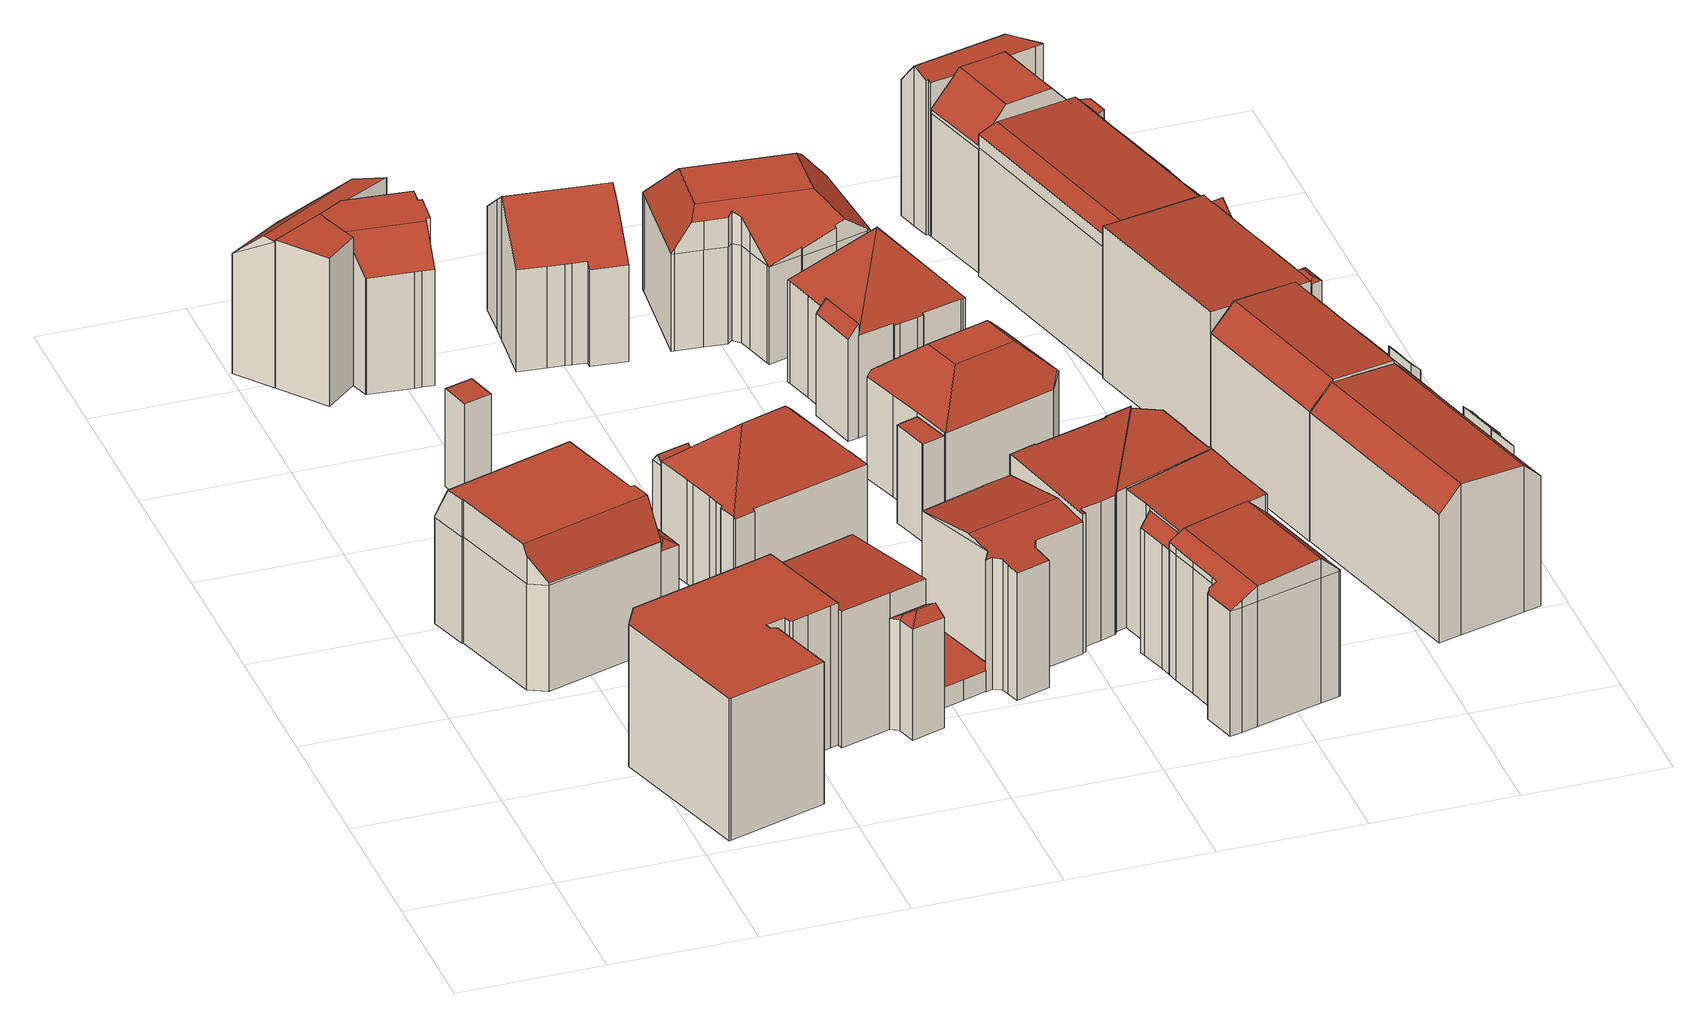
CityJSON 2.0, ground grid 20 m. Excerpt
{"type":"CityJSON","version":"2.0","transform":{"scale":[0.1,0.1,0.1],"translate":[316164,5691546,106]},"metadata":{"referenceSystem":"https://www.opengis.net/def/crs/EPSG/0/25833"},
"CityObjects":{
"building1":{"type":"Building","attributes":{"Dachtyp_tdc":"tdcFreeFormRoof","Gemeindeschluessel":14713000,"Dachneigung":0,"QualitaetDacherkennung":49,"Geometrietyp2DReferenz":"3000","function":"31001_9998","roofType":"5000","measuredHeight":21.11},"geometry":[{"type":"MultiSurface","lod":"2","boundaries":[[[0,1,2,3]],[[1,4,5,2]],[[4,6,7,5]],[[6,8,9,7]],[[8,10,11,9]],[[10,12,13,11]],[[12,14,15,13]],[[14,16,17,15]],[[16,18,19,17]],[[18,20,21,19]],[[20,22,23,21]],[[22,24,25,23]],[[24,26,27,25]],[[26,28,29,27]],[[28,30,31,29]],[[30,32,33,31]],[[32,0,3,33]],[[34,35,6,4,1,0,36,37,38,39,40,41]],[[42,43,44,45,46]],[[47,48,41,40,49,50,44,43]],[[20,45,44,50,22]],[[22,50,49,24]],[[24,49,40,39,26]],[[12,48,47,14]],[[14,47,43,42,16]],[[10,34,41,48,12]],[[16,42,46,18]],[[18,46,45,20]],[[26,39,38,28]],[[28,38,37,30]],[[30,37,36,32]],[[32,36,0]],[[6,35,8]],[[8,35,34,10]],[[3,2,5,7,9,11,13,15,17,19,21,23,25,27,29,31,33]]],"semantics":{"surfaces":[{"type":"WallSurface"},{"type":"RoofSurface"},{"type":"GroundSurface"}],"values":[0,0,0,0,0,0,0,0,0,0,0,0,0,0,0,0,0,1,1,1,0,0,0,0,0,0,0,0,0,0,0,0,0,0,2]}}]},
"building2":{"type":"Building","attributes":{"Dachtyp_tdc":"tdcPolyFlatRoof","Gemeindeschluessel":14713000,"Dachneigung":0,"QualitaetDacherkennung":51,"Geometrietyp2DReferenz":"3000","function":"31001_9998","roofType":"1000","measuredHeight":20.89},"geometry":[{"type":"MultiSurface","lod":"2","boundaries":[[[51,52,53,54]],[[52,55,56,53]],[[55,57,58,56]],[[57,59,60,58]],[[59,61,62,60]],[[61,63,64,62]],[[63,65,66,64]],[[65,67,68,66]],[[67,69,70,68]],[[69,71,72,70]],[[71,73,74,72]],[[73,75,76,74]],[[75,77,78,76]],[[77,79,80,78]],[[79,81,82,80]],[[81,51,54,82]],[[81,79,77,75,73,71,69,67,65,63,61,59,57,55,52,51]],[[54,53,56,58,60,62,64,66,68,70,72,74,76,78,80,82]]],"semantics":{"surfaces":[{"type":"WallSurface"},{"type":"RoofSurface"},{"type":"GroundSurface"}],"values":[0,0,0,0,0,0,0,0,0,0,0,0,0,0,0,0,1,2]}}]},
"building3":{"type":"Building","attributes":{"Dachtyp_tdc":"tdcFreeFormRoof","Gemeindeschluessel":14713000,"Dachneigung":30.5,"QualitaetDacherkennung":38,"Geometrietyp2DReferenz":"3000","function":"31001_9998","roofType":"5000","measuredHeight":15.02},"geometry":[{"type":"MultiSurface","lod":"2","boundaries":[[[83,84,15,17]],[[84,85,86,15]],[[85,87,88,86]],[[87,89,90,88]],[[89,83,17,90]],[[91,92,89,87]],[[93,91,87,85]],[[93,85,84]],[[92,91,93,84,83]],[[92,83,89]],[[17,15,86,88,90]]],"semantics":{"surfaces":[{"type":"WallSurface"},{"type":"RoofSurface"},{"type":"GroundSurface"}],"values":[0,0,0,0,0,1,1,1,1,1,2]}}]},
"building4":{"type":"Building","attributes":{"Dachtyp_tdc":"tdcPolyFlatRoof","Gemeindeschluessel":14713000,"Dachneigung":0,"QualitaetDacherkennung":54,"Geometrietyp2DReferenz":"3000","function":"31001_9998","roofType":"1000","measuredHeight":14.39},"geometry":[{"type":"MultiSurface","lod":"2","boundaries":[[[94,95,96,97]],[[95,98,99,96]],[[98,100,101,99]],[[100,94,97,101]],[[100,98,95,94]],[[97,96,99,101]]],"semantics":{"surfaces":[{"type":"WallSurface"},{"type":"RoofSurface"},{"type":"GroundSurface"}],"values":[0,0,0,0,1,2]}}]},
"building5":{"type":"Building","attributes":{"Gemeindeschluessel":14713000,"Geometrietyp2DReferenz":"3000","function":"31001_9998","roofType":"9999"},"children":["building5-1","building5-2","building5-3"]},
"building5-1":{"type":"BuildingPart","attributes":{"Dachtyp_tdc":"tdcPolyFlatRoof","Dachneigung":0,"QualitaetDacherkennung":74,"Geometrietyp2DReferenz":"3000","roofType":"1000","measuredHeight":21.77},"parents":["building5"],"geometry":[{"type":"MultiSurface","lod":"2","boundaries":[[[102,103,104,105,106]],[[107,102,106,108,109]],[[107,110,111,103,102]],[[106,105,112,113,108]],[[114,104,103,111]],[[112,105,104,114]],[[109,115,110,107]],[[109,108,113,115]],[[113,112,114,111,110,115]]],"semantics":{"surfaces":[{"type":"WallSurface"},{"type":"RoofSurface"},{"type":"GroundSurface"},{"type":"ClosureSurface"}],"values":[0,0,1,2,0,3,0,3,3]}}]},
"building5-2":{"type":"BuildingPart","attributes":{"Dachtyp_tdc":"tdcFreeFormRoof","Dachneigung":1.33,"QualitaetDacherkennung":40,"Geometrietyp2DReferenz":"3000","roofType":"5000","measuredHeight":21.85},"parents":["building5"],"geometry":[{"type":"MultiSurface","lod":"2","boundaries":[[[116,117,118,119]],[[117,120,121,118]],[[120,122,123,121]],[[122,124,125,123]],[[124,126,127,125]],[[126,128,129,127]],[[128,130,131,129]],[[130,132,133,131]],[[115,109,134,135,136,137,138,139]],[[126,124,122,120,117,116,140,141]],[[141,111,110,115,139,142,132,130,128,126]],[[133,143,144,145,146,147,148,149,108,113,112,150,119,118,121,123,125,127,129,131]],[[132,142,143,133]],[[142,139,144,143]],[[139,138,145,144]],[[138,137,146,145]],[[137,136,147,146]],[[136,135,148,147]],[[135,134,149,148]],[[134,109,108,149]],[[113,108,109,115]],[[113,115,110,111,114,112]],[[151,114,111,141]],[[150,112,114,151]],[[140,151,141]],[[150,151,140,116,119]]],"semantics":{"surfaces":[{"type":"WallSurface"},{"type":"RoofSurface"},{"type":"GroundSurface"},{"type":"ClosureSurface"}],"values":[0,0,0,0,0,0,0,0,1,1,1,2,0,0,0,0,0,0,0,0,3,3,0,3,0,3]}}]},
"building5-3":{"type":"BuildingPart","attributes":{"Dachtyp_tdc":"tdcGableRoof","Dachneigung":41.42,"QualitaetDacherkennung":28,"Geometrietyp2DReferenz":"3000","roofType":"3100","measuredHeight":21.8},"parents":["building5"],"geometry":[{"type":"MultiSurface","lod":"2","boundaries":[[[152,153,154,155]],[[153,156,116,119,154]],[[104,152,155,105]],[[156,153,157]],[[152,104,158]],[[153,152,158,157]],[[104,114,151,140,156,157,158]],[[155,154,119,150,112,105]],[[140,116,156]],[[105,112,114,104]],[[112,150,151,114]],[[150,119,116,140,151]]],"semantics":{"surfaces":[{"type":"WallSurface"},{"type":"RoofSurface"},{"type":"GroundSurface"},{"type":"ClosureSurface"}],"values":[0,0,0,0,0,1,1,2,0,3,3,3]}}]},
"building6":{"type":"Building","attributes":{"Dachtyp_tdc":"tdcFreeFormRoof","Gemeindeschluessel":14713000,"Dachneigung":50.3,"QualitaetDacherkennung":10,"Geometrietyp2DReferenz":"3000","function":"31001_9998","roofType":"5000","measuredHeight":15.39},"geometry":[{"type":"MultiSurface","lod":"2","boundaries":[[[159,160,161,162]],[[160,163,164,161]],[[163,165,166,164]],[[165,167,168,166]],[[167,159,162,168]],[[169,165,163]],[[165,169,167]],[[170,169,163,160]],[[170,160,159]],[[169,170,159,167]],[[162,161,164,166,168]]],"semantics":{"surfaces":[{"type":"WallSurface"},{"type":"RoofSurface"},{"type":"GroundSurface"}],"values":[0,0,0,0,0,0,0,1,0,1,2]}}]},
"building7":{"type":"Building","attributes":{"Gemeindeschluessel":14713000,"Geometrietyp2DReferenz":"3000","function":"31001_9998","roofType":"9999"},"children":["building7-1","building7-2","building7-3"]},
"building7-1":{"type":"BuildingPart","attributes":{"Dachtyp_tdc":"tdcFreeFormRoof","Dachneigung":33,"QualitaetDacherkennung":5,"Geometrietyp2DReferenz":"3000","roofType":"5000","measuredHeight":17.46},"parents":["building7"],"geometry":[{"type":"MultiSurface","lod":"2","boundaries":[[[171,172,173,174]],[[172,175,176,173]],[[175,177,178,176]],[[179,180,181,182,177]],[[179,177,175]],[[180,179,175,172]],[[181,180,172,171]],[[181,171,182]],[[174,173,176,178,183,184]],[[183,178,177,182,185]],[[174,184,186,185,182,171]],[[184,183,185,186]]],"semantics":{"surfaces":[{"type":"WallSurface"},{"type":"RoofSurface"},{"type":"GroundSurface"},{"type":"ClosureSurface"}],"values":[0,0,0,1,1,1,1,0,2,3,0,3]}}]},
"building7-2":{"type":"BuildingPart","attributes":{"Dachtyp_tdc":"tdcPolyFlatRoof","Dachneigung":0,"QualitaetDacherkennung":0,"Geometrietyp2DReferenz":"3000","roofType":"9999","measuredHeight":3.04},"parents":["building7"],"geometry":[{"type":"MultiSurface","lod":"2","boundaries":[[[187,188,189,185,186,190,191,192]],[[191,190,193,194]],[[192,191,194,195]],[[190,186,184,193]],[[189,188,196,197]],[[188,187,198,196]],[[187,192,195,198]],[[195,194,193,184,183,197,196,198]],[[183,184,186,185]],[[197,183,185,189]]],"semantics":{"surfaces":[{"type":"RoofSurface"},{"type":"WallSurface"},{"type":"GroundSurface"},{"type":"ClosureSurface"}],"values":[0,1,1,1,1,1,1,2,3,3]}}]},
"building7-3":{"type":"BuildingPart","attributes":{"Dachtyp_tdc":"tdcPolyFlatRoof","Dachneigung":3.9,"QualitaetDacherkennung":51,"Geometrietyp2DReferenz":"3000","roofType":"2100","measuredHeight":20.06},"parents":["building7"],"geometry":[{"type":"MultiSurface","lod":"2","boundaries":[[[199,200,201,178,177]],[[200,202,62,201]],[[202,203,60,62]],[[203,204,189,197,60]],[[203,202,200,199,205,204]],[[197,183,178,201,62,60]],[[185,189,204,205,182]],[[197,189,185,183]],[[199,177,182,205]],[[177,178,183,185,182]]],"semantics":{"surfaces":[{"type":"WallSurface"},{"type":"RoofSurface"},{"type":"GroundSurface"},{"type":"ClosureSurface"}],"values":[0,0,0,0,1,2,0,3,0,3]}}]},
"building8":{"type":"Building","attributes":{"Dachtyp_tdc":"tdcHipRoof","Gemeindeschluessel":14713000,"Dachneigung":42.54,"QualitaetDacherkennung":48,"Geometrietyp2DReferenz":"3000","function":"31001_9998","roofType":"3200","measuredHeight":22.14},"geometry":[{"type":"MultiSurface","lod":"2","boundaries":[[[206,207,208,209]],[[207,210,211,208]],[[210,212,213,211]],[[212,214,215,213]],[[214,216,217,215]],[[216,218,219,217]],[[218,220,221,219]],[[220,222,223,221]],[[222,224,225,223]],[[224,226,227,225]],[[226,228,229,227]],[[228,230,231,229]],[[230,232,233,231]],[[232,234,235,233]],[[234,236,237,235]],[[236,238,239,237]],[[238,240,241,239]],[[240,242,243,241]],[[242,244,245,243]],[[244,246,247,245]],[[246,248,249,247]],[[248,250,251,249]],[[250,252,253,251]],[[252,254,255,253]],[[254,256,257,255]],[[256,206,209,257]],[[252,250,248,246,244,242,240,238,236,234,232,230,258]],[[222,220,218,216,214,212,210,207,259]],[[230,228,226,224,222,259,258]],[[207,206,256,254,252,258,259]],[[209,208,211,213,215,217,219,221,223,225,227,229,231,233,235,237,239,241,243,245,247,249,251,253,255,257]]],"semantics":{"surfaces":[{"type":"WallSurface"},{"type":"RoofSurface"},{"type":"GroundSurface"}],"values":[0,0,0,0,0,0,0,0,0,0,0,0,0,0,0,0,0,0,0,0,0,0,0,0,0,0,1,1,1,1,2]}}]},
"building9":{"type":"Building","attributes":{"Dachtyp_tdc":"tdcGableRoof","Gemeindeschluessel":14713000,"Dachneigung":38.92,"QualitaetDacherkennung":47,"Geometrietyp2DReferenz":"3000","function":"31001_9998","roofType":"3100","measuredHeight":21.11},"geometry":[{"type":"MultiSurface","lod":"2","boundaries":[[[260,261,262,263]],[[261,264,265,262]],[[264,266,267,265]],[[266,268,269,267]],[[268,270,271,269]],[[270,272,273,271]],[[272,274,275,273]],[[274,276,277,275]],[[276,278,279,277]],[[278,280,281,279]],[[280,282,283,281]],[[282,284,285,283]],[[284,286,287,285]],[[286,288,289,287]],[[288,260,263,289]],[[284,282,280,278,276,274]],[[274,272,270,268,266,264,261,260,288,286,284]],[[263,262,265,267,269,271,273,275,277,279,281,283,285,287,289]]],"semantics":{"surfaces":[{"type":"WallSurface"},{"type":"RoofSurface"},{"type":"GroundSurface"}],"values":[0,0,0,0,0,0,0,0,0,0,0,0,0,0,0,1,1,2]}}]},
"building10":{"type":"Building","attributes":{"Dachtyp_tdc":"tdcFreeFormRoof","Gemeindeschluessel":14713000,"Dachneigung":10.23,"QualitaetDacherkennung":32,"Geometrietyp2DReferenz":"3000","function":"31001_9998","roofType":"5000","measuredHeight":20.27},"geometry":[{"type":"MultiSurface","lod":"2","boundaries":[[[290,291,292,293]],[[291,294,295,292]],[[294,296,297,295]],[[296,298,299,297]],[[298,300,301,299]],[[300,302,303,301]],[[302,304,305,303]],[[304,306,307,305]],[[306,308,309,307]],[[308,310,311,309]],[[310,312,313,311]],[[312,314,315,313]],[[314,316,317,315]],[[316,318,319,317]],[[318,290,293,319]],[[312,310,308,306,304,302,300,298,320,321,316,314]],[[294,291,290,318,321,320,296]],[[298,296,320]],[[318,316,321]],[[293,292,295,297,299,301,303,305,307,309,311,313,315,317,319]]],"semantics":{"surfaces":[{"type":"WallSurface"},{"type":"RoofSurface"},{"type":"GroundSurface"}],"values":[0,0,0,0,0,0,0,0,0,0,0,0,0,0,0,1,1,0,0,2]}}]},
"building11":{"type":"Building","attributes":{"Dachtyp_tdc":"tdcPolyFlatRoof","Gemeindeschluessel":14713000,"Dachneigung":0,"QualitaetDacherkennung":0,"Geometrietyp2DReferenz":"3000","BezugspunktDach":"2000","function":"31001_9998","measuredHeight":3},"geometry":[{"type":"MultiSurface","lod":"2","boundaries":[[[322,323,324,325]],[[325,324,326,327]],[[324,323,328,326]],[[323,322,329,328]],[[322,325,327,329]],[[327,326,328,329]]],"semantics":{"surfaces":[{"type":"RoofSurface"},{"type":"WallSurface"},{"type":"GroundSurface"}],"values":[0,1,1,1,1,2]}}]},
"building12":{"type":"Building","attributes":{"Dachtyp_tdc":"tdcPolyFlatRoof","Gemeindeschluessel":14713000,"Dachneigung":0,"QualitaetDacherkennung":35,"Geometrietyp2DReferenz":"3000","function":"31001_9998","roofType":"1000","measuredHeight":14.34},"geometry":[{"type":"MultiSurface","lod":"2","boundaries":[[[330,331,332,333]],[[331,334,335,332]],[[334,336,337,335]],[[336,338,339,337]],[[338,340,341,339]],[[340,342,343,341]],[[342,330,333,343]],[[342,340,338,336,334,331,330]],[[333,332,335,337,339,341,343]]],"semantics":{"surfaces":[{"type":"WallSurface"},{"type":"RoofSurface"},{"type":"GroundSurface"}],"values":[0,0,0,0,0,0,0,1,2]}}]},
"building13":{"type":"Building","attributes":{"Gemeindeschluessel":14713000,"Geometrietyp2DReferenz":"3000","function":"31001_9998","roofType":"9999"},"children":["building13-1","building13-2","building13-3","building13-4"]},
"building13-1":{"type":"BuildingPart","attributes":{"Dachtyp_tdc":"tdcPolyFlatRoof","Dachneigung":41.47,"QualitaetDacherkennung":37,"Geometrietyp2DReferenz":"3000","roofType":"2100","measuredHeight":19.89},"parents":["building13"],"geometry":[{"type":"MultiSurface","lod":"2","boundaries":[[[344,345,346,347]],[[345,348,349,346]],[[350,351,352,353]],[[351,354,355,352]],[[354,356,357,355]],[[356,358,359,357]],[[358,344,347,359]],[[358,356,354,351,350,348,345,344]],[[347,346,349,353,352,355,357,359]],[[353,349,348,350]]],"semantics":{"surfaces":[{"type":"WallSurface"},{"type":"RoofSurface"},{"type":"GroundSurface"},{"type":"ClosureSurface"}],"values":[0,0,0,0,0,0,0,1,2,3]}}]},
"building13-2":{"type":"BuildingPart","attributes":{"Dachtyp_tdc":"tdcPolyFlatRoof","Dachneigung":3.54,"QualitaetDacherkennung":50,"Geometrietyp2DReferenz":"3000","roofType":"2100","measuredHeight":21.37},"parents":["building13"],"geometry":[{"type":"MultiSurface","lod":"2","boundaries":[[[360,361,362,363,364]],[[365,366,367,368]],[[366,369,370,367]],[[369,371,372,370]],[[371,373,374,372]],[[373,375,376,374]],[[375,377,378,376]],[[377,379,380,378]],[[379,381,382,380]],[[381,383,384,382]],[[383,385,386,384]],[[385,387,388,386]],[[387,360,364,388]],[[387,385,383,381,379,377,375,373,371,369,366,365,361,360]],[[364,363,368,367,370,372,374,376,378,380,382,384,386,388]],[[365,362,361]],[[365,368,363,362]]],"semantics":{"surfaces":[{"type":"WallSurface"},{"type":"RoofSurface"},{"type":"GroundSurface"},{"type":"ClosureSurface"}],"values":[0,0,0,0,0,0,0,0,0,0,0,0,0,1,2,0,3]}}]},
"building13-3":{"type":"BuildingPart","attributes":{"Dachtyp_tdc":"tdcPolyFlatRoof","Dachneigung":2.89,"QualitaetDacherkennung":57,"Geometrietyp2DReferenz":"3000","roofType":"2100","measuredHeight":21.26},"parents":["building13"],"geometry":[{"type":"MultiSurface","lod":"2","boundaries":[[[389,365,368,390,391]],[[362,392,393,363]],[[392,394,395,393]],[[394,396,397,395]],[[396,398,399,397]],[[398,400,401,399]],[[400,402,403,401]],[[402,400,398,396,394,392,362,365,389]],[[390,368,363,393,395,397,399,401,403]],[[363,368,365,362]],[[389,391,402]],[[391,390,403,402]]],"semantics":{"surfaces":[{"type":"WallSurface"},{"type":"RoofSurface"},{"type":"GroundSurface"},{"type":"ClosureSurface"}],"values":[0,0,0,0,0,0,0,1,2,3,0,3]}}]},
"building13-4":{"type":"BuildingPart","attributes":{"Dachtyp_tdc":"tdcPolyFlatRoof","Dachneigung":3.85,"QualitaetDacherkennung":69,"Geometrietyp2DReferenz":"3000","roofType":"2100","measuredHeight":21.27},"parents":["building13"],"geometry":[{"type":"MultiSurface","lod":"2","boundaries":[[[404,405,406,349,348]],[[405,391,390,406]],[[407,408,403,402]],[[407,409,410,408]],[[409,411,412,410]],[[411,413,414,412]],[[413,415,350,353,414]],[[415,413,411,409,407,402,391,405,404]],[[349,406,390,403,408,410,412,414,353]],[[403,390,391,402]],[[404,348,350,415]],[[348,349,353,350]]],"semantics":{"surfaces":[{"type":"WallSurface"},{"type":"RoofSurface"},{"type":"GroundSurface"},{"type":"ClosureSurface"}],"values":[0,0,0,0,0,0,0,1,2,3,0,3]}}]},
"building14":{"type":"Building","attributes":{"Dachtyp_tdc":"tdcFreeFormRoof","Gemeindeschluessel":14713000,"Dachneigung":41.48,"QualitaetDacherkennung":52,"Geometrietyp2DReferenz":"3000","function":"31001_9998","roofType":"5000","measuredHeight":20.62},"geometry":[{"type":"MultiSurface","lod":"2","boundaries":[[[416,417,339,341]],[[417,418,419,339]],[[418,420,421,419]],[[420,422,423,421]],[[422,424,425,423]],[[424,426,427,425]],[[426,428,429,427]],[[428,430,431,429]],[[430,432,433,431]],[[432,434,435,433]],[[434,436,437,435]],[[436,438,439,437]],[[438,440,441,439]],[[440,442,443,441]],[[442,416,341,443]],[[444,445,446,447,420,418,417,416]],[[448,449,434,432,430,428,426,424,422,447,446]],[[450,438,436,449,448,451]],[[440,450,451,445,444,442]],[[445,451,448,446]],[[422,420,447]],[[436,434,449]],[[416,442,444]],[[440,438,450]],[[341,339,419,421,423,425,427,429,431,433,435,437,439,441,443]]],"semantics":{"surfaces":[{"type":"WallSurface"},{"type":"RoofSurface"},{"type":"GroundSurface"}],"values":[0,0,0,0,0,0,0,0,0,0,0,0,0,0,0,1,1,1,1,1,0,0,0,0,2]}}]},
"building15":{"type":"Building","attributes":{"Dachtyp_tdc":"tdcFreeFormRoof","Gemeindeschluessel":14713000,"Dachneigung":0.091,"QualitaetDacherkennung":35,"Geometrietyp2DReferenz":"3000","function":"31001_9998","roofType":"5000","measuredHeight":19.95},"geometry":[{"type":"MultiSurface","lod":"2","boundaries":[[[452,453,454,455]],[[453,456,457,454]],[[456,458,459,457]],[[458,460,461,459]],[[460,462,463,461]],[[462,464,465,463]],[[464,466,467,465]],[[466,468,469,467]],[[468,470,471,469]],[[472,473,474,475,476,477,478,479]],[[480,481,482,483,484,485,479,478,486]],[[464,487,488,489,480,486,490,491,492]],[[493,494,495,496,497,498,499,500,501,502,491,490,477,476,503]],[[490,486,478,477]],[[504,503,476,475,505]],[[506,493,503,504]],[[468,502,501,470]],[[466,492,491,502,468]],[[470,501,500,507]],[[507,500,499,508]],[[508,499,498]],[[498,497,509]],[[509,497,496,510]],[[510,496,495,511]],[[511,495,494,512]],[[512,494,493,506]],[[464,492,466]],[[458,489,488,460]],[[456,481,480,489,458]],[[460,488,487,462]],[[462,487,464]],[[472,479,485]],[[484,483,452]],[[452,483,482,453]],[[453,482,481,456]],[[505,475,474]],[[471,513,514,515,516,517,518,519,520,521,522,523,524,525,526,527,455,454,457,459,461,463,465,467,469]],[[470,507,513,471]],[[507,508,514,513]],[[508,498,515,514]],[[498,509,516,515]],[[509,510,517,516]],[[510,511,518,517]],[[511,512,519,518]],[[512,506,520,519]],[[506,504,521,520]],[[504,505,522,521]],[[505,474,523,522]],[[474,473,524,523]],[[473,472,525,524]],[[472,485,526,525]],[[485,484,527,526]],[[484,452,455,527]]],"semantics":{"surfaces":[{"type":"WallSurface"},{"type":"RoofSurface"},{"type":"GroundSurface"}],"values":[0,0,0,0,0,0,0,0,0,1,1,1,1,1,0,0,0,0,0,0,0,0,0,0,0,0,0,0,0,0,0,0,0,0,0,0,2,0,0,0,0,0,0,0,0,0,0,0,0,0,0,0,0]}}]},
"building16":{"type":"Building","attributes":{"Dachtyp_tdc":"tdcFreeFormRoof","Gemeindeschluessel":14713000,"Dachneigung":3.73,"QualitaetDacherkennung":70,"Geometrietyp2DReferenz":"3000","function":"31001_9998","roofType":"5000","measuredHeight":21.32},"geometry":[{"type":"MultiSurface","lod":"2","boundaries":[[[528,529,530,531]],[[529,532,533,530]],[[532,534,535,533]],[[534,536,537,535]],[[536,538,539,537]],[[538,540,352,539]],[[540,541,414,352]],[[541,542,412,414]],[[542,543,544,412]],[[543,545,546,544]],[[545,547,548,546]],[[547,549,550,548]],[[549,551,552,550]],[[551,553,554,552]],[[553,555,556,554]],[[555,557,558,556]],[[557,559,560,558]],[[559,528,531,560]],[[561,562,563,564,565,566,567,568,569,570,571,572]],[[573,545,574,575,576,577,578,579]],[[577,567,566,578]],[[547,573,579,549]],[[549,579,578,551]],[[551,578,566,553]],[[541,576,575,542]],[[540,568,567,577,576,541]],[[542,575,574,543]],[[543,574,545]],[[545,573,547]],[[529,561,572,532]],[[532,572,571,534]],[[534,571,570,536]],[[536,570,569,538]],[[538,569,568,540]],[[553,566,565,555]],[[555,565,564,557]],[[557,564,563,559]],[[559,563,562,528]],[[528,562,561,529]],[[531,530,533,535,537,539,352,414,412,544,546,548,550,552,554,556,558,560]]],"semantics":{"surfaces":[{"type":"WallSurface"},{"type":"RoofSurface"},{"type":"GroundSurface"}],"values":[0,0,0,0,0,0,0,0,0,0,0,0,0,0,0,0,0,0,1,1,1,0,0,0,0,0,0,0,0,0,0,0,0,0,0,0,0,0,0,2]}}]},
"building17":{"type":"Building","attributes":{"Gemeindeschluessel":14713000,"Geometrietyp2DReferenz":"3000","function":"31001_9998","roofType":"9999"},"children":["building17-1","building17-2"]},
"building17-1":{"type":"BuildingPart","attributes":{"Dachtyp_tdc":"tdcTentRoof","Dachneigung":49.31,"QualitaetDacherkennung":43,"Geometrietyp2DReferenz":"3000","roofType":"4000","measuredHeight":24.02},"parents":["building17"],"geometry":[{"type":"MultiSurface","lod":"2","boundaries":[[[580,581,582,583]],[[581,584,585,582]],[[584,586,587,585]],[[586,588,589,587]],[[588,590,591,589]],[[590,592,593,591]],[[594,595,596,597]],[[595,598,599,596]],[[598,600,601,599]],[[600,602,603,601]],[[602,604,605,603]],[[604,606,607,605]],[[606,608,609,607]],[[608,610,611,609]],[[592,590,588,586,584,581,580,612,613,610,614]],[[600,598,595,594,592,614]],[[604,602,600,614]],[[610,608,606,604,614]],[[611,615,616,583,582,585,587,589,591,593,597,596,599,601,603,605,607,609]],[[610,613,615,611]],[[613,612,616,615]],[[612,580,583,616]],[[594,597,593,592]]],"semantics":{"surfaces":[{"type":"WallSurface"},{"type":"RoofSurface"},{"type":"GroundSurface"},{"type":"ClosureSurface"}],"values":[0,0,0,0,0,0,0,0,0,0,0,0,0,0,1,1,1,1,2,0,0,0,3]}}]},
"building17-2":{"type":"BuildingPart","attributes":{"Dachtyp_tdc":"tdcPolyFlatRoof","Dachneigung":49.33,"QualitaetDacherkennung":39,"Geometrietyp2DReferenz":"3000","roofType":"2100","measuredHeight":16.79},"parents":["building17"],"geometry":[{"type":"MultiSurface","lod":"2","boundaries":[[[617,618,619,593]],[[618,620,621,619]],[[620,622,594,597,621]],[[620,618,617,622]],[[597,593,619,621]],[[593,592,594,622,617]],[[593,597,594,592]]],"semantics":{"surfaces":[{"type":"WallSurface"},{"type":"RoofSurface"},{"type":"GroundSurface"},{"type":"ClosureSurface"}],"values":[0,0,0,1,2,0,3]}}]},
"building18":{"type":"Building","attributes":{"Gemeindeschluessel":14713000,"Geometrietyp2DReferenz":"3000","function":"31001_9998","roofType":"9999"},"children":["building18-1","building18-2"]},
"building18-1":{"type":"BuildingPart","attributes":{"Dachtyp_tdc":"tdcPolyFlatRoof","Dachneigung":43.41,"QualitaetDacherkennung":53,"Geometrietyp2DReferenz":"3000","roofType":"2100","measuredHeight":20.4},"parents":["building18"],"geometry":[{"type":"MultiSurface","lod":"2","boundaries":[[[623,624,625,626,627]],[[624,628,629,625]],[[628,630,631,629]],[[630,632,633,631]],[[632,634,635,633]],[[634,636,637,635]],[[636,638,639,637]],[[638,640,639]],[[636,634,632,630,628,624,623,641,638]],[[626,625,629,631,633,635,637,639]],[[641,627,640,638]],[[627,626,639,640]],[[623,627,641]]],"semantics":{"surfaces":[{"type":"WallSurface"},{"type":"RoofSurface"},{"type":"GroundSurface"},{"type":"ClosureSurface"}],"values":[0,0,0,0,0,0,0,0,1,2,0,3,0]}}]},
"building18-2":{"type":"BuildingPart","attributes":{"Dachtyp_tdc":"tdcCutGableRoof","Dachneigung":3.77,"QualitaetDacherkennung":68,"Geometrietyp2DReferenz":"3000","roofType":"9999","measuredHeight":22.19},"parents":["building18"],"geometry":[{"type":"MultiSurface","lod":"2","boundaries":[[[642,643,644,645]],[[643,646,647,644]],[[646,627,626,647]],[[640,648,649,639]],[[648,650,651,649]],[[650,652,653,651]],[[652,654,655,653]],[[654,656,657,655]],[[656,658,659,657]],[[658,660,661,659]],[[660,662,663,661]],[[662,642,645,663]],[[652,650,648,640,627,646,643,642,662]],[[660,658,656,654]],[[662,660,654,652]],[[645,644,647,626,639,649,651,653,655,657,659,661,663]],[[640,639,626,627]]],"semantics":{"surfaces":[{"type":"WallSurface"},{"type":"RoofSurface"},{"type":"GroundSurface"},{"type":"ClosureSurface"}],"values":[0,0,0,0,0,0,0,0,0,0,0,0,1,1,1,2,3]}}]},
"building19":{"type":"Building","attributes":{"Gemeindeschluessel":14713000,"Geometrietyp2DReferenz":"3000","function":"31001_9998","roofType":"9999"},"children":["building19-1","building19-2"]},
"building19-1":{"type":"BuildingPart","attributes":{"Dachtyp_tdc":"tdcCutGableRoof","Dachneigung":2.87,"QualitaetDacherkennung":74,"Geometrietyp2DReferenz":"3000","roofType":"9999","measuredHeight":22.56},"parents":["building19"],"geometry":[{"type":"MultiSurface","lod":"2","boundaries":[[[664,665,666,667]],[[665,668,669,666]],[[668,670,671,669]],[[670,672,673,671]],[[674,675,676,677]],[[675,678,679,676]],[[678,680,681,679]],[[680,682,683,681]],[[682,684,685,683]],[[684,686,687,685]],[[686,664,667,687]],[[675,674,688,672,670,668,665,664,686]],[[684,682,680,678]],[[686,684,678,675]],[[667,666,669,671,673,689,677,676,679,681,683,685,687]],[[689,673,672,688]],[[677,689,688,674]]],"semantics":{"surfaces":[{"type":"WallSurface"},{"type":"RoofSurface"},{"type":"GroundSurface"},{"type":"ClosureSurface"}],"values":[0,0,0,0,0,0,0,0,0,0,0,1,1,1,2,3,3]}}]},
"building19-2":{"type":"BuildingPart","attributes":{"Dachtyp_tdc":"tdcPolyFlatRoof","Dachneigung":45.68,"QualitaetDacherkennung":72,"Geometrietyp2DReferenz":"3000","roofType":"2100","measuredHeight":20.66},"parents":["building19"],"geometry":[{"type":"MultiSurface","lod":"2","boundaries":[[[690,691,692,673,672]],[[691,693,694,692]],[[693,695,696,694]],[[695,697,698,696]],[[697,699,674,677,698]],[[699,697,695,693,691,690,700]],[[689,673,692,694,696,698,677]],[[690,672,688,700]],[[672,673,689,688]],[[688,674,699,700]],[[688,689,677,674]]],"semantics":{"surfaces":[{"type":"WallSurface"},{"type":"RoofSurface"},{"type":"GroundSurface"},{"type":"ClosureSurface"}],"values":[0,0,0,0,0,1,2,0,3,0,3]}}]},
"building20":{"type":"Building","attributes":{"Gemeindeschluessel":14713000,"Geometrietyp2DReferenz":"3000","function":"31001_9998","roofType":"9999"},"children":["building20-1","building20-2","building20-3","building20-4"]},
"building20-1":{"type":"BuildingPart","attributes":{"Dachtyp_tdc":"tdcPolyFlatRoof","Dachneigung":45.8,"QualitaetDacherkennung":78,"Geometrietyp2DReferenz":"3000","roofType":"2100","measuredHeight":20.97},"parents":["building20"],"geometry":[{"type":"MultiSurface","lod":"2","boundaries":[[[701,702,703,704]],[[702,705,706,703]],[[705,707,708,706]],[[707,709,710,708]],[[709,711,712,710]],[[711,713,714,712]],[[715,701,704,716]],[[715,713,711,709,707,705,702,701]],[[704,703,706,708,710,712,714,716]],[[716,714,713,715]]],"semantics":{"surfaces":[{"type":"WallSurface"},{"type":"RoofSurface"},{"type":"GroundSurface"},{"type":"ClosureSurface"}],"values":[0,0,0,0,0,0,0,1,2,3]}}]},
"building20-2":{"type":"BuildingPart","attributes":{"Dachtyp_tdc":"tdcGableRoof","Dachneigung":42.44,"QualitaetDacherkennung":39,"Geometrietyp2DReferenz":"3000","roofType":"3100","measuredHeight":21.62},"parents":["building20"],"geometry":[{"type":"MultiSurface","lod":"2","boundaries":[[[717,718,719,720]],[[718,721,722,719]],[[721,723,724,722]],[[721,718,725]],[[718,717,726,727,725]],[[723,721,725,727,728]],[[720,719,722,724]],[[720,724,723,717]],[[727,726,728]],[[728,726,717,723]]],"semantics":{"surfaces":[{"type":"WallSurface"},{"type":"RoofSurface"},{"type":"GroundSurface"},{"type":"ClosureSurface"}],"values":[0,0,0,0,1,1,2,3,0,3]}}]},
"building20-3":{"type":"BuildingPart","attributes":{"Dachtyp_tdc":"tdcPolyFlatRoof","Dachneigung":3.39,"QualitaetDacherkennung":51,"Geometrietyp2DReferenz":"3000","roofType":"2100","measuredHeight":22.38},"parents":["building20"],"geometry":[{"type":"MultiSurface","lod":"2","boundaries":[[[729,714,713]],[[729,730,731,732,714]],[[733,734,735,736,737]],[[734,738,739,735]],[[738,740,717,720,739]],[[741,742,716,724,723]],[[742,715,716]],[[742,741,728,726,740,738,734,733,730,729]],[[714,732,736,735,739,720,724,716]],[[737,731,730,733]],[[737,736,732,731]],[[723,728,741]],[[726,717,740]],[[723,724,720,717]],[[723,717,726,728]],[[713,715,742,729]],[[713,714,716,715]]],"semantics":{"surfaces":[{"type":"WallSurface"},{"type":"RoofSurface"},{"type":"GroundSurface"},{"type":"ClosureSurface"}],"values":[0,0,0,0,0,0,0,1,2,0,3,0,0,3,3,0,3]}}]},
"building20-4":{"type":"BuildingPart","attributes":{"Dachtyp_tdc":"tdcFreeFormRoof","Dachneigung":30.54,"QualitaetDacherkennung":34,"Geometrietyp2DReferenz":"3000","roofType":"5000","measuredHeight":21.48},"parents":["building20"],"geometry":[{"type":"MultiSurface","lod":"2","boundaries":[[[743,744,745,746]],[[744,747,748,745]],[[747,737,736,748]],[[731,743,746,732]],[[737,747,744,749]],[[750,749,744,743]],[[750,743,731]],[[731,737,749,750]],[[746,745,748,736,732]],[[732,736,737,731]]],"semantics":{"surfaces":[{"type":"WallSurface"},{"type":"RoofSurface"},{"type":"GroundSurface"},{"type":"ClosureSurface"}],"values":[0,0,0,0,1,1,1,1,2,3]}}]},
"building21":{"type":"Building","attributes":{"Gemeindeschluessel":14713000,"Geometrietyp2DReferenz":"3000","function":"31001_9998","roofType":"9999"},"children":["building21-1","building21-2"]},
"building21-1":{"type":"BuildingPart","attributes":{"Dachtyp_tdc":"tdcFreeFormRoof","Dachneigung":51.25,"QualitaetDacherkennung":30,"Geometrietyp2DReferenz":"3000","roofType":"5000","measuredHeight":23.52},"parents":["building21"],"geometry":[{"type":"MultiSurface","lod":"2","boundaries":[[[751,752,753,754]],[[752,755,756,753]],[[755,757,758,756]],[[757,759,760,758]],[[759,761,762,760]],[[761,763,764,762]],[[763,765,766,764]],[[765,767,768,766]],[[767,769,770,768]],[[769,771,772,770]],[[771,773,774,772]],[[773,775,776,774]],[[775,777,778,779,776]],[[780,751,754,781,782,783]],[[775,773,771,769,784]],[[769,767,765,763,761,759,757,755,784]],[[755,752,751,780,785,786,777,775,784]],[[754,753,756,758,760,762,764,766,768,770,772,774,776,779,781]],[[783,785,780]],[[786,778,777]],[[782,781,779,778]],[[782,778,786,785,783]]],"semantics":{"surfaces":[{"type":"WallSurface"},{"type":"RoofSurface"},{"type":"GroundSurface"},{"type":"ClosureSurface"}],"values":[0,0,0,0,0,0,0,0,0,0,0,0,0,0,1,1,1,2,0,0,3,3]}}]},
"building21-2":{"type":"BuildingPart","attributes":{"Dachtyp_tdc":"tdcCutGableRoof","Dachneigung":0.789,"QualitaetDacherkennung":71,"Geometrietyp2DReferenz":"3000","roofType":"9999","measuredHeight":23.36},"parents":["building21"],"geometry":[{"type":"MultiSurface","lod":"2","boundaries":[[[787,788,789,790]],[[788,791,792,789]],[[791,793,794,792]],[[793,782,781,794]],[[778,787,790,779]],[[795,787,778,786,796,797,798]],[[783,799,800,801,785]],[[802,797,796,803,801,800]],[[793,799,783,782]],[[791,798,797,802,800,799,793]],[[788,795,798,791]],[[787,795,788]],[[790,789,792,794,781,779]],[[779,781,782,778]],[[785,801,803,796,786]],[[782,783,785,786,778]]],"semantics":{"surfaces":[{"type":"WallSurface"},{"type":"RoofSurface"},{"type":"GroundSurface"},{"type":"ClosureSurface"}],"values":[0,0,0,0,0,1,1,1,0,0,0,0,2,3,0,3]}}]},
"building22":{"type":"Building","attributes":{"Dachtyp_tdc":"tdcFreeFormRoof","Gemeindeschluessel":14713000,"Dachneigung":3.1,"QualitaetDacherkennung":74,"Geometrietyp2DReferenz":"3000","function":"31001_9998","roofType":"5000","measuredHeight":21.8},"geometry":[{"type":"MultiSurface","lod":"2","boundaries":[[[804,805,806,807]],[[805,808,809,806]],[[808,810,811,809]],[[810,812,813,811]],[[812,814,815,813]],[[814,816,817,815]],[[816,818,819,817]],[[818,820,821,819]],[[820,822,823,821]],[[822,824,825,823]],[[824,826,827,825]],[[826,828,829,827]],[[828,830,831,829]],[[830,832,833,831]],[[832,834,835,833]],[[834,836,837,835]],[[836,838,839,837]],[[838,840,841,839]],[[840,804,807,841]],[[842,843,844,845]],[[846,838,836,847,848,849,820,818,850,851,812,810,808,805,852]],[[853,842,845,849,848]],[[830,853,848,832]],[[828,843,842,853,830]],[[840,846,852,804]],[[804,852,805]],[[812,851,814]],[[814,851,850,816]],[[816,850,818]],[[822,849,845,824]],[[820,849,822]],[[832,848,847,834]],[[834,847,836]],[[838,846,840]],[[824,845,844,826]],[[826,844,843,828]],[[807,806,809,811,813,815,817,819,821,823,825,827,829,831,833,835,837,839,841]]],"semantics":{"surfaces":[{"type":"WallSurface"},{"type":"RoofSurface"},{"type":"GroundSurface"}],"values":[0,0,0,0,0,0,0,0,0,0,0,0,0,0,0,0,0,0,0,1,1,1,0,0,0,0,0,0,0,0,0,0,0,0,0,0,2]}}]},
"building23":{"type":"Building","attributes":{"Dachtyp_tdc":"tdcPolyFlatRoof","Gemeindeschluessel":14713000,"Dachneigung":15.2,"QualitaetDacherkennung":51,"Geometrietyp2DReferenz":"3000","function":"31001_9998","roofType":"2100","measuredHeight":17.62},"geometry":[{"type":"MultiSurface","lod":"2","boundaries":[[[854,855,789,792]],[[855,856,857,789]],[[856,858,859,857]],[[858,860,861,859]],[[860,862,863,861]],[[862,854,792,863]],[[862,860,858,856,855,854]],[[792,789,857,859,861,863]]],"semantics":{"surfaces":[{"type":"WallSurface"},{"type":"RoofSurface"},{"type":"GroundSurface"}],"values":[0,0,0,0,0,0,1,2]}}]},
"building24":{"type":"Building","attributes":{"Dachtyp_tdc":"tdcPolyFlatRoof","Gemeindeschluessel":14713000,"Dachneigung":0,"QualitaetDacherkennung":47,"Geometrietyp2DReferenz":"3000","function":"31001_9998","roofType":"1000","measuredHeight":16.9},"geometry":[{"type":"MultiSurface","lod":"2","boundaries":[[[864,865,866,859]],[[865,867,868,866]],[[867,869,861,868]],[[869,864,859,861]],[[869,867,865,864]],[[859,866,868,861]]],"semantics":{"surfaces":[{"type":"WallSurface"},{"type":"RoofSurface"},{"type":"GroundSurface"}],"values":[0,0,0,0,1,2]}}]}
},
"vertices":[
[126,624,170],[131,626,170],[131,626,14],[126,624,14],[161,635,170],[161,635,14],[167,637,170],[167,637,14],[168,635,170],[168,635,14],[228,654,170],[228,654,14],[275,505,170],[275,505,14],[280,507,170],[280,507,14],[297,454,170],[297,454,14],[133,404,170],[133,404,14],[108,417,170],[108,417,14],[69,545,170],[69,545,14],[67,544,170],[67,544,14],[50,599,170],[50,599,14],[52,600,170],[52,600,14],[58,602,170],[58,602,14],[126,623,170],[126,623,14],[228,654,174],[168,635,173],[126,623,172],[58,602,172],[52,600,172],[50,599,172],[58,572,225],[237,628,225],[297,454,171],[288,481,225],[106,424,225],[108,417,212],[133,404,174],[280,507,225],[275,505,225],[67,544,225],[69,545,225],
[234,6,223],[232,6,223],[232,6,14],[234,6,14],[170,209,223],[170,209,14],[188,243,223],[188,243,14],[390,305,223],[390,305,14],[432,171,223],[432,171,14],[421,167,223],[421,167,14],[388,157,223],[388,157,14],[366,150,223],[366,150,14],[361,150,223],[361,150,14],[358,160,223],[358,160,14],[331,152,223],[331,152,14],[333,145,223],[333,145,14],[342,141,223],[342,141,14],[359,87,223],[359,87,14],[371,48,223],[371,48,14],
[297,454,156],[280,507,156],[289,510,156],[289,510,14],[307,515,156],[307,515,14],[323,461,156],[323,461,14],[297,498,164],[306,471,164],[292,501,161],
[214,860,160],[176,849,160],[176,849,16],[214,860,16],[164,890,160],[164,890,16],[203,901,160],[203,901,16],
[90,1114,232],[40,1176,232],[40,1176,229],[40,1176,14],[90,1114,14],[133,1150,232],[133,1150,14],[133,1150,212],[115,1204,232],[112,1215,232],[112,1215,14],[127,1167,14],[112,1215,228],[127,1167,231],
[220,1274,189],[225,1277,186],[225,1277,14],[220,1274,14],[242,1256,205],[242,1256,14],[243,1254,206],[243,1254,14],[241,1252,208],[241,1252,14],[239,1227,232],[239,1227,14],[237,1206,232],[237,1206,14],[243,1205,232],[243,1205,14],[239,1163,231],[239,1163,14],[141,1125,185],[142,1125,185],[203,1119,185],[213,1119,185],[229,1117,185],[232,1158,231],[155,1239,228],[147,1235,232],[233,1164,231],[233,1164,14],[232,1158,14],[229,1117,14],[213,1119,14],[203,1119,14],[142,1125,14],[141,1125,14],[147,1235,14],[147,1235,228],
[0,1225,191],[80,1287,182],[80,1287,14],[0,1225,14],[220,1274,227],[176,1278,232],[29,1189,232],
[363,636,156],[356,657,156],[356,657,16],[363,636,16],[400,671,156],[400,671,16],[404,660,156],[404,660,16],[407,650,156],[407,650,16],[404,660,169],[359,646,170],
[569,165,177],[523,151,177],[523,151,14],[569,165,14],[515,177,177],[515,177,14],[504,184,177],[504,184,14],[521,182,181],[536,174,189],[563,182,189],[557,200,177],[557,200,14],[560,191,14],[557,200,44],[560,191,44],
[653,243,44],[612,374,44],[510,343,44],[565,203,44],[612,217,44],[645,228,44],[565,203,14],[612,217,14],[645,228,14],[612,374,14],[510,343,14],[653,243,14],
[504,184,215],[434,163,215],[434,163,14],[432,171,214],[390,305,204],[510,343,204],[557,200,215],
[405,485,162],[404,488,164],[404,488,14],[405,485,14],[396,513,164],[396,513,14],[398,514,166],[398,514,14],[394,525,166],[394,525,14],[390,539,166],[390,539,14],[380,571,167],[380,571,14],[376,583,167],[376,583,14],[360,635,167],[360,635,14],[363,636,167],[363,636,14],[407,650,167],[407,650,14],[439,660,167],[439,660,14],[551,695,167],[551,695,14],[566,649,166],[566,649,14],[568,649,164],[568,649,14],[571,640,164],[571,640,14],[572,638,164],[572,638,14],[577,622,163],[577,622,14],[578,620,163],[578,620,14],[581,611,163],[581,611,14],[578,610,166],[578,610,14],[586,585,166],[586,585,14],[588,586,164],[588,586,14],[600,548,164],[600,548,14],[433,497,164],[433,497,14],[434,494,162],[434,494,14],[511,602,236],[448,582,236],
[475,1092,155],[425,1097,155],[425,1097,13],[475,1092,13],[426,1106,162],[426,1106,13],[406,1108,162],[406,1108,13],[397,1109,162],[397,1109,13],[374,1111,163],[374,1111,13],[335,1115,163],[335,1115,13],[342,1191,224],[342,1191,13],[344,1214,205],[344,1214,13],[348,1263,165],[348,1263,13],[490,1250,164],[490,1250,13],[485,1190,214],[485,1190,13],[483,1177,224],[483,1177,13],[482,1157,207],[482,1157,13],[479,1131,187],[479,1131,13],
[702,404,198],[702,406,197],[702,406,13],[702,404,13],[742,418,197],[742,418,13],[743,417,198],[743,417,13],[788,272,207],[788,272,13],[719,251,207],[719,251,13],[714,240,205],[714,240,13],[723,212,200],[723,212,13],[676,197,200],[676,197,13],[670,215,203],[670,215,13],[667,226,205],[667,226,13],[655,231,207],[655,231,13],[645,228,207],[645,228,13],[653,243,209],[653,243,13],[612,374,198],[612,374,13],[772,321,216],[641,280,216],
[582,708,44],[649,727,44],[636,775,44],[568,756,44],[636,775,14],[568,756,14],[649,727,14],[582,708,14],
[683,581,158],[668,631,158],[668,631,14],[683,581,14],[673,633,158],[673,633,14],[676,634,158],[676,634,14],[698,641,158],[698,641,14],[715,588,158],[715,588,14],[684,578,158],[684,578,14],
[863,255,204],[868,258,209],[868,258,14],[863,255,14],[872,261,213],[872,261,14],[890,196,213],[873,191,197],[873,191,14],[890,196,14],[869,206,197],[869,206,14],[859,242,197],[859,242,14],[856,250,197],[856,250,14],
[883,462,228],[921,474,228],[921,474,225],[921,474,14],[883,462,14],[843,305,219],[840,299,219],[840,299,14],[843,305,14],[819,292,219],[819,292,14],[789,283,219],[789,283,14],[792,273,218],[792,273,14],[788,272,218],[788,272,14],[743,417,228],[743,417,14],[742,418,228],[742,418,14],[779,430,228],[779,430,14],[780,429,228],[780,429,14],[884,460,228],[884,460,14],[884,461,228],[884,461,14],
[858,310,220],[858,310,14],[858,310,218],[956,454,227],[956,454,14],[969,404,227],[969,404,14],[968,403,227],[968,403,14],[981,355,227],[981,355,14],[983,355,227],[983,355,14],[984,350,227],[984,350,14],
[872,261,218],[870,269,218],[870,269,14],[993,315,227],[993,315,14],[992,314,227],[992,314,14],[1015,229,227],[1015,229,14],[1013,229,227],[1013,229,14],[890,196,218],
[715,588,163],[698,641,164],[683,689,163],[683,689,14],[666,740,163],[666,740,14],[699,751,171],[699,751,14],[697,759,163],[697,759,14],[752,776,163],[752,776,14],[782,786,164],[782,786,14],[786,787,164],[786,787,14],[789,777,173],[789,777,14],[842,794,173],[842,794,14],[863,781,163],[863,781,14],[893,668,168],[893,668,14],[875,636,164],[875,636,14],[716,585,163],[716,585,14],[716,585,164],[750,648,220],[733,703,220],[673,743,171],[821,732,219],[846,791,176],[886,654,180],[838,676,219],
[677,1232,155],[688,1223,155],[688,1223,12],[677,1232,12],[699,1219,155],[699,1219,12],[738,1185,155],[738,1185,12],[746,1176,155],[746,1176,12],[759,1165,155],[759,1165,12],[785,1072,155],[785,1072,12],[780,1070,155],[780,1070,12],[733,1057,155],[733,1057,12],[734,1054,155],[734,1054,12],[546,1245,155],[546,1239,155],[533,1099,155],[537,1098,162],[559,1096,198],[569,1114,212],[577,1198,212],[547,1245,156],[735,1188,206],[699,1219,171],[688,1223,167],[677,1232,156],[675,1233,155],[603,1240,155],[727,1184,212],[759,1165,184],[746,1176,196],[738,1185,203],[720,1100,212],[748,1061,185],[780,1070,159],[605,1092,198],[612,1098,203],[622,1089,197],[627,1071,184],[637,1035,158],[638,1031,155],[685,1044,167],[686,1042,166],[734,1054,179],[733,1057,181],[574,1095,198],[574,1095,155],[537,1098,155],[605,1092,155],[686,1042,155],[685,1044,155],[637,1035,155],[627,1071,155],[622,1089,155],[612,1098,155],[686,1042,12],[685,1044,12],[638,1031,12],[637,1035,12],[627,1071,12],[622,1089,12],[612,1098,12],[605,1092,12],[574,1095,12],[537,1098,12],[533,1099,12],[546,1239,12],[546,1245,12],[603,1240,12],[675,1233,12],
[888,82,198],[889,85,198],[889,85,14],[888,82,14],[900,87,198],[900,87,14],[898,98,198],[898,98,14],[887,139,198],[887,139,14],[877,175,198],[877,175,14],[873,191,198],[1013,229,198],[1015,229,198],[1049,103,198],[1049,103,14],[1050,104,198],[1050,104,14],[1058,75,198],[1058,75,14],[1056,74,198],[1056,74,14],[1030,67,198],[1030,67,14],[938,41,198],[938,41,14],[915,35,198],[915,35,14],[898,31,198],[898,31,14],[885,78,198],[885,78,14],[889,85,202],[888,82,201],[885,78,199],[898,31,199],[915,35,208],[938,41,221],[895,197,221],[873,191,209],[877,175,209],[887,139,208],[898,98,208],[900,87,208],[1058,75,199],[1049,103,200],[1015,229,199],[1013,229,201],[987,222,227],[1030,67,227],[1056,74,201],
[779,857,163],[780,855,161],[780,855,13],[779,857,13],[771,852,161],[771,852,13],[746,846,161],[746,846,13],[738,844,161],[738,844,13],[737,846,163],[737,846,13],[687,833,164],[687,833,13],[668,902,163],[658,941,163],[658,941,13],[668,902,13],[648,979,163],[648,979,13],[646,984,163],[646,984,13],[793,1024,162],[793,1024,13],[798,1025,162],[798,1025,13],[830,911,164],[830,911,13],[831,911,162],[831,911,13],[841,873,163],[841,873,13],[835,872,163],[838,872,163],[744,928,254],[838,872,13],[835,872,13],
[687,833,181],[672,829,163],[672,829,13],[654,899,163],[654,899,13],[668,902,181],
[1319,364,210],[1331,368,199],[1331,368,7],[1319,364,7],[1319,364,198],[1332,366,199],[1332,366,7],[1335,352,199],[1335,352,7],[1343,324,199],[1343,324,7],[1348,308,199],[1348,308,7],[1335,304,211],[1335,304,7],[1348,257,211],[1348,257,7],[1348,257,198],[1319,364,211],
[1289,475,198],[1295,453,198],[1295,453,7],[1289,475,7],[1305,415,198],[1305,415,7],[1359,217,198],[1359,217,7],[1364,200,198],[1364,200,7],[1340,193,223],[1340,193,7],[1249,169,229],[1249,169,7],[1217,160,196],[1217,160,7],[1142,435,196],[1142,435,7],[1174,444,229],[1174,444,7],[1265,468,223],[1265,468,7],
[1232,687,198],[1239,662,198],[1239,662,6],[1232,687,6],[1251,616,198],[1251,616,6],[1263,574,198],[1263,574,6],[1277,523,198],[1277,523,6],[1289,475,199],[1264,468,227],[1264,468,6],[1289,475,6],[1176,444,232],[1176,444,6],[1142,435,197],[1142,435,6],[1085,647,196],[1085,647,6],[1119,656,232],[1119,656,6],[1207,680,227],[1207,680,6],[1276,523,198],[1276,523,6],
[1277,523,212],[1289,526,199],[1289,526,6],[1293,509,199],[1293,509,6],[1301,480,199],[1301,480,6],[1302,478,199],[1302,478,6],[1289,475,213],[1276,523,213],
[1208,834,198],[1208,832,198],[1208,832,4],[1208,834,4],[1213,814,197],[1213,814,4],[1218,794,197],[1218,794,4],[1223,776,197],[1223,776,4],[1223,775,197],[1223,775,4],[1208,771,214],[1208,771,4],[1192,830,214],[1192,830,4],
[1169,918,200],[1184,922,200],[1184,922,4],[1169,918,4],[1195,882,199],[1195,882,4],[1180,877,199],[1180,877,4],[1189,903,220],[1173,900,219],[1174,899,220],[1174,898,219],
[1208,771,219],[1221,722,219],[1221,722,214],[1221,722,4],[1230,686,219],[1085,647,228],[1085,647,4],[1230,686,4],[1230,686,214],[1023,878,228],[1023,878,4],[1169,918,219],[1180,877,219],[1192,830,219],
[1236,726,214],[1246,691,214],[1246,691,4],[1236,726,4],[1232,687,214],[1232,687,4],[1236,696,219],[1231,716,219],
[922,1250,239],[919,1249,239],[919,1249,12],[922,1250,12],[912,1274,247],[912,1274,12],[905,1302,212],[905,1302,12],[972,1319,211],[972,1319,12],[973,1315,217],[973,1315,12],[1031,1330,216],[1031,1330,12],[1033,1323,225],[1033,1323,12],[1043,1326,225],[1043,1326,12],[1058,1324,231],[1058,1324,12],[1075,1322,224],[1075,1322,12],[1085,1287,237],[1085,1287,12],[1085,1285,237],[1085,1285,12],[1075,1283,237],[1075,1283,193],[1075,1283,12],[924,1245,237],[924,1245,12],[924,1245,193],[924,1245,199],[1043,1307,247],[957,1253,237],[1037,1273,237],
[1084,1249,194],[1090,1227,193],[1090,1227,12],[1084,1249,12],[1101,1185,193],[1101,1185,12],[952,1145,193],[952,1145,12],[1090,1227,194],[1031,1272,245],[1058,1173,245],[1101,1185,194],[952,1145,200],[992,1155,246],[965,1255,246],[1025,1164,245],[1007,1266,245],
[1128,1069,197],[1143,1073,197],[1143,1073,8],[1128,1069,8],[1143,1070,197],[1143,1070,8],[1159,1015,197],[1159,1015,8],[1159,1013,197],[1159,1013,8],[1144,1009,197],[1144,1009,8],[1157,960,197],[1157,960,8],[1172,964,197],[1172,964,8],[1184,922,197],[1184,922,8],[1163,916,197],[1163,916,8],[1049,886,197],[1049,886,8],[1023,878,197],[1023,878,8],[952,1145,197],[952,1145,8],[1012,1161,197],[1012,1161,8],[1092,1182,197],[1092,1182,8],[1101,1185,197],[1101,1185,8],[1112,1188,197],[1112,1188,8],[1123,1145,197],[1123,1145,8],[1108,1140,197],[1108,1140,8],[978,1151,226],[952,1145,216],[1023,878,216],[1049,886,226],[1108,1140,214],[1101,1185,209],[1092,1182,220],[1163,916,220],[1157,960,214],[1144,1009,215],[1128,1069,214],[1012,1161,224],
[1101,1185,188],[1090,1227,188],[1100,1230,185],[1100,1230,12],[1113,1233,182],[1113,1233,12],[1123,1191,182],[1123,1191,12],[1112,1188,185],[1112,1188,12],
[1113,1233,181],[1128,1230,181],[1128,1230,12],[1136,1201,181],[1136,1201,12],[1123,1191,181]
]}
